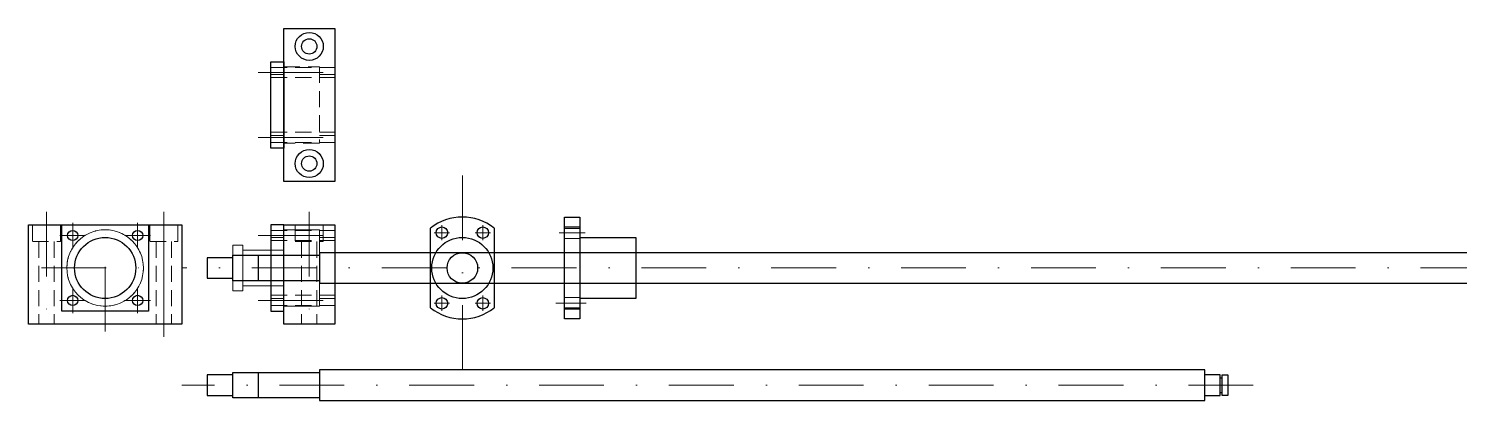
# Model space of a CAD drawing. Header units: millimetres. Extents: x 2736 to 6799, y 1900 to 4860.
# Drawn here: x 3430 to 3991, y 2754 to 2900 of the extents above; entities that cross this region are included whole.
import ezdxf

# ---------------------------------------------------------------- set-up
doc = ezdxf.new("R2010")
doc.units = ezdxf.units.MM
doc.linetypes.add('DASHDOTX2', pattern=[50.8, 25.4, -12.7, 0, -12.7])
doc.linetypes.add('DASHED2', pattern=[9.525, 6.35, -3.175])
for name, color, linetype, lineweight, true_color in [('axe', 1, 'DASHDOTX2', 0, 0xff0000), ('BAGUE', 9, 'CONTINUOUS', 0, 0xc0c0c0), ('BK10', 5, 'CONTINUOUS', 25, 0x0000ff), ('cacher', 3, 'DASHED2', 0, 0x00ff00), ('ECROU_KM0', 7, 'CONTINUOUS', 0, 0x000000), ('ECROU_RM1204', 11, 'CONTINUOUS', 25, 0xff557f), ('ROULEMENT', 5, 'CONTINUOUS', 0, 0x0000ff), ('VIS_A_BILLES', 2, 'CONTINUOUS', 25, 0xffff00)]:
    doc.layers.add(name, color=color, linetype=linetype, lineweight=lineweight, true_color=true_color)

msp = doc.modelspace()

# ---------------------------------------------------------------- linework, layer by layer
at = {"layer": 'axe'}
for p, q in [((3520, 2882.73), (3555, 2882.73)), ((3520, 2857.27), (3555, 2857.27)), ((3600, 2766), (3600, 2846)), ((3437, 2828), (3437, 2779)), ((3460, 2781), (3460, 2831)), ((3483, 2779), (3483, 2828)), ((3483, 2828), (3483, 2779)), ((3540, 2828), (3540, 2779)), ((3540, 2828), (3540, 2779)), ((3447.27, 2813.73), (3447.27, 2823.73)), ((3472.73, 2813.73), (3472.73, 2823.73)), ((3592, 2816.86), (3592, 2822.86)), ((3608, 2816.86), (3608, 2822.86)), ((3442.27, 2818.73), (3452.27, 2818.73)), ((3467.73, 2818.73), (3477.73, 2818.73)), ((3520, 2818.73), (3555, 2818.73)), ((3589, 2819.86), (3595, 2819.86)), ((3605, 2819.86), (3611, 2819.86)), ((3637.94, 2819.86), (3648.15, 2819.86)), ((3435, 2806), (3485, 2806)), ((4510, 2806), (3490, 2806)), ((3442.27, 2793.27), (3452.27, 2793.27)), ((3447.27, 2788.27), (3447.27, 2798.27)), ((3467.73, 2793.27), (3477.73, 2793.27)), ((3472.73, 2788.27), (3472.73, 2798.27)), ((3520, 2793.27), (3555, 2793.27)), ((3592, 2789.14), (3592, 2795.14)), ((3608, 2789.14), (3608, 2795.14)), ((3589, 2792.14), (3595, 2792.14)), ((3605, 2792.14), (3611, 2792.14)), ((3636.65, 2792.14), (3648.58, 2792.14)), ((3910, 2760), (3490, 2760))]:
    msp.add_line(p, q, dxfattribs=at)
at = {"layer": 'BAGUE'}
for p, q in [((3514, 2813), (3530, 2813)), ((3514, 2799), (3514, 2813)), ((3530, 2813), (3530, 2799)), ((3530, 2799), (3514, 2799))]:
    msp.add_line(p, q, dxfattribs=at)
at = {"layer": 'BK10'}
for p, q in [((3530, 2900), (3550, 2900)), ((3530, 2840), (3530, 2900)), ((3550, 2900), (3550, 2840)), ((3525, 2887), (3530, 2887)), ((3525, 2853), (3525, 2887)), ((3530, 2887), (3530, 2853)), ((3530, 2853), (3525, 2853)), ((3550, 2840), (3530, 2840)), ((3430, 2823), (3490, 2823)), ((3430, 2784), (3430, 2823)), ((3443, 2823), (3477, 2823)), ((3443, 2789), (3443, 2823)), ((3477, 2823), (3477, 2789)), ((3490, 2823), (3490, 2784)), ((3530, 2823), (3525, 2823)), ((3525, 2823), (3525, 2789)), ((3530, 2823), (3550, 2823)), ((3530, 2784), (3530, 2823)), ((3530, 2789), (3530, 2823)), ((3550, 2823), (3550, 2784)), ((3477, 2789), (3443, 2789)), ((3525, 2789), (3530, 2789)), ((3490, 2784), (3430, 2784)), ((3550, 2784), (3530, 2784))]:
    msp.add_line(p, q, dxfattribs=at)
for centre, radius in [((3540, 2893), 5.5), ((3540, 2893), 3), ((3540, 2847), 5.5), ((3540, 2847), 3), ((3447.27, 2818.73), 2), ((3460, 2806), 12), ((3472.73, 2818.73), 2), ((3447.27, 2793.27), 2), ((3472.73, 2793.27), 2)]:
    msp.add_circle(centre, radius, dxfattribs=at)
at = {"layer": 'cacher'}
for p, q in [((3525, 2884.73), (3550, 2884.73)), ((3530, 2885), (3544, 2885)), ((3544, 2885), (3544, 2855)), ((3525, 2882), (3530, 2882)), ((3525, 2880.73), (3550, 2880.73)), ((3544, 2882), (3550, 2882)), ((3525, 2859.27), (3550, 2859.27)), ((3530, 2858), (3525, 2858)), ((3525, 2855.27), (3550, 2855.27)), ((3544, 2855), (3530, 2855)), ((3544, 2858), (3550, 2858)), ((3431.5, 2823), (3431.5, 2816.4)), ((3442.5, 2816.4), (3442.5, 2823)), ((3477.5, 2823), (3477.5, 2816.4)), ((3488.5, 2816.4), (3488.5, 2823)), ((3530, 2821), (3544, 2821)), ((3534.5, 2823), (3534.5, 2816.4)), ((3544, 2821), (3544, 2791)), ((3545.5, 2816.4), (3545.5, 2823)), ((3640, 2822.11), (3646, 2822.11)), ((3431.5, 2816.4), (3442.5, 2816.4)), ((3434, 2816.4), (3434, 2784)), ((3440, 2816.4), (3440, 2784)), ((3477.5, 2816.4), (3488.5, 2816.4)), ((3480, 2816.4), (3480, 2784)), ((3486, 2816.4), (3486, 2784)), ((3525, 2820.73), (3550, 2820.73)), ((3525, 2818), (3530, 2818)), ((3525, 2816.73), (3550, 2816.73)), ((3534.5, 2816.4), (3545.5, 2816.4)), ((3537, 2816.4), (3537, 2784)), ((3543, 2816.4), (3543, 2784)), ((3544, 2818), (3550, 2818)), ((3640, 2817.61), (3646, 2817.61)), ((3510, 2811), (3514, 2811)), ((3514, 2811), (3530, 2811)), ((3510, 2801), (3514, 2801)), ((3514, 2801), (3530, 2801)), ((3525, 2795.27), (3550, 2795.27)), ((3525, 2794), (3530, 2794)), ((3544, 2794), (3550, 2794)), ((3640, 2794.39), (3646, 2794.39)), ((3525, 2791.27), (3550, 2791.27)), ((3544, 2791), (3530, 2791)), ((3640, 2789.89), (3646, 2789.89))]:
    msp.add_line(p, q, dxfattribs=at)
msp.add_circle((3460, 2806), 15, dxfattribs=at)
at = {"layer": 'ECROU_KM0'}
for p, q in [((3510, 2815), (3514, 2815)), ((3510, 2797), (3510, 2815)), ((3514, 2815), (3514, 2797)), ((3514, 2797), (3510, 2797))]:
    msp.add_line(p, q, dxfattribs=at)
at = {"layer": 'ECROU_RM1204'}
for p, q in [((3587.5, 2790.39), (3587.5, 2821.61)), ((3612.5, 2821.61), (3612.5, 2790.39)), ((3640, 2826), (3646, 2826)), ((3640, 2786), (3640, 2826)), ((3640, 2821.61), (3646, 2821.61)), ((3646, 2826), (3646, 2786)), ((3646, 2818), (3668, 2818)), ((3668, 2818), (3668, 2794)), ((3668, 2794), (3646, 2794)), ((3640, 2790.39), (3646, 2790.39)), ((3646, 2786), (3640, 2786))]:
    msp.add_line(p, q, dxfattribs=at)
for centre, radius in [((3592, 2819.86), 2.25), ((3608, 2819.86), 2.25), ((3600, 2806), 12), ((3600, 2806), 6), ((3592, 2792.14), 2.25), ((3608, 2792.14), 2.25)]:
    msp.add_circle(centre, radius, dxfattribs=at)
for start, end in [(51.3178, 128.6822), (231.3178, 308.6822)]:
    msp.add_arc((3600, 2806), 20, start, end, dxfattribs=at)
at = {"layer": 'ROULEMENT'}
for p, q in [((3530, 2821), (3544, 2821)), ((3530, 2791), (3530, 2821)), ((3544, 2821), (3544, 2791)), ((3544, 2791), (3530, 2791))]:
    msp.add_line(p, q, dxfattribs=at)
msp.add_circle((3460, 2806), 15, dxfattribs=at)
at = {"layer": 'VIS_A_BILLES'}
for p, q in [((3510, 2810), (3500, 2810)), ((3500, 2810), (3500, 2802)), ((3510, 2801), (3510, 2811)), ((3510, 2811), (3544, 2811)), ((3520, 2811), (3520, 2801)), ((4491, 2812), (3544, 2812)), ((3544, 2812), (3544, 2800)), ((3500, 2802), (3510, 2802)), ((3544, 2801), (3510, 2801)), ((3544, 2800), (4491, 2800)), ((3510, 2755), (3510, 2765)), ((3510, 2765), (3544, 2765)), ((3520, 2765), (3520, 2755)), ((3891, 2766), (3544, 2766)), ((3544, 2766), (3544, 2754)), ((3891, 2754), (3891, 2766)), ((3510, 2764), (3500, 2764)), ((3500, 2764), (3500, 2756)), ((3897, 2764), (3891, 2764)), ((3897, 2756), (3897, 2764)), ((3897, 2762.85), (3897.8, 2762.85)), ((3897.8, 2764), (3900, 2764)), ((3897.8, 2756), (3897.8, 2764)), ((3900, 2764), (3900, 2756)), ((3500, 2756), (3510, 2756)), ((3544, 2755), (3510, 2755)), ((3544, 2754), (3891, 2754)), ((3891, 2756), (3897, 2756)), ((3897, 2757.15), (3897.8, 2757.15)), ((3900, 2756), (3897.8, 2756))]:
    msp.add_line(p, q, dxfattribs=at)

doc.saveas('drawing.dxf')
